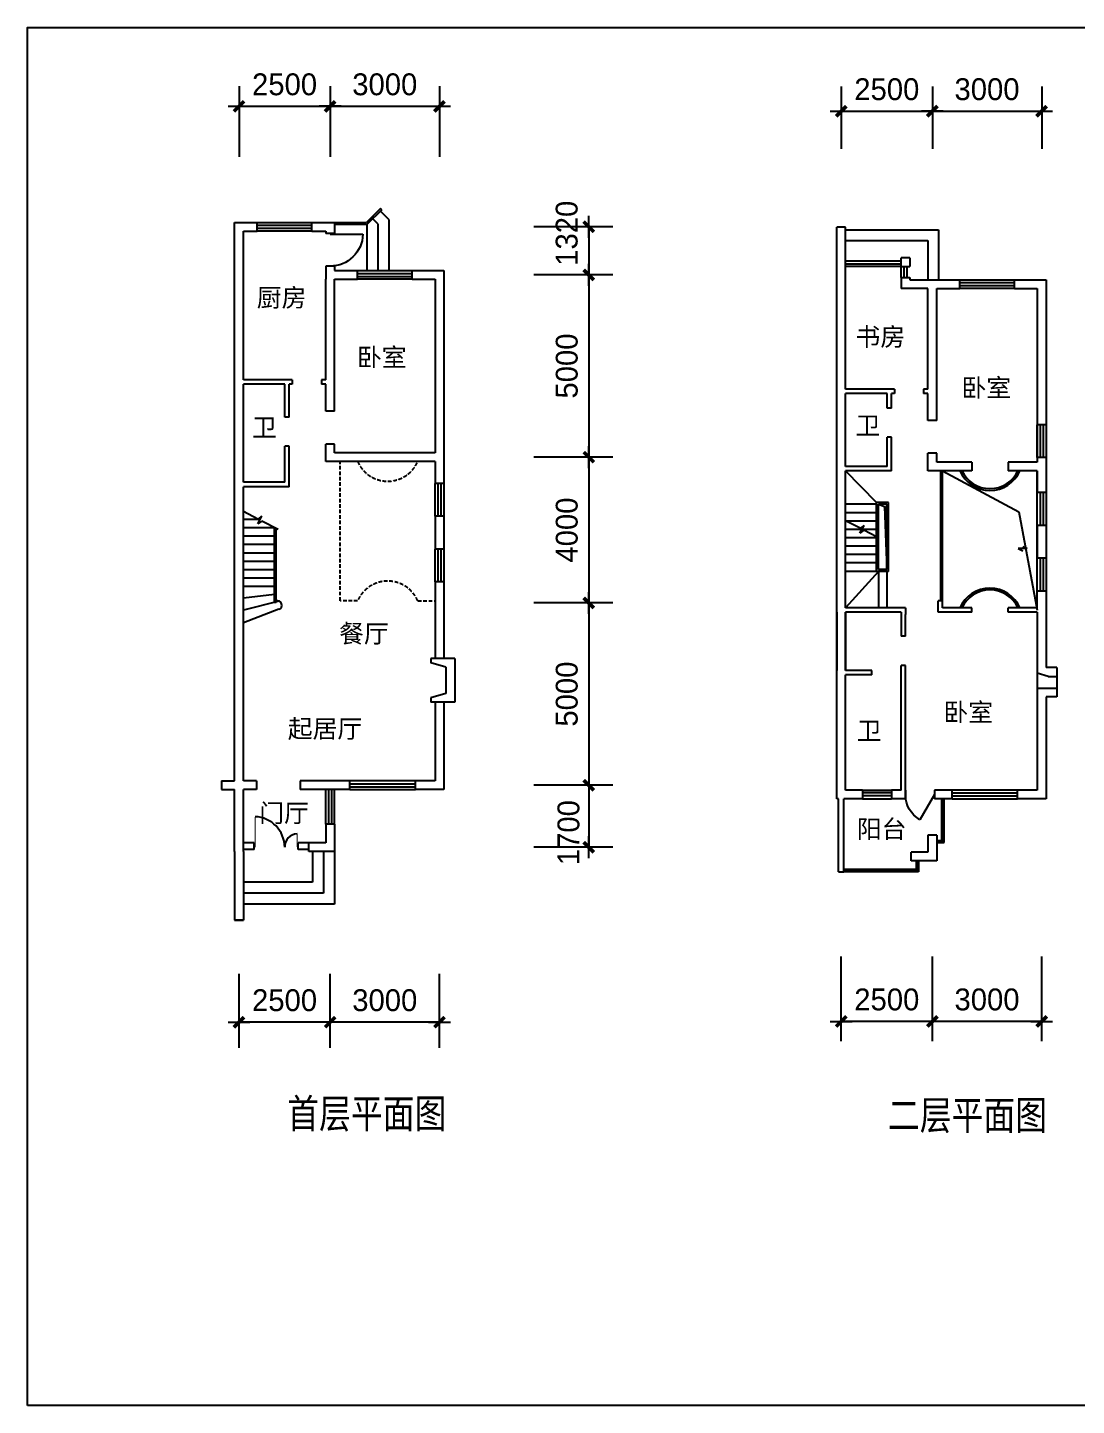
# Model space of a CAD drawing. Extents: x -295429 to -173791, y -143327 to -40994.
# Drawn here: x -227293 to -198509, y -143327 to -105527 of the extents above; entities that cross this region are included whole.
import ezdxf
from ezdxf.enums import TextEntityAlignment as Align

# ---------------------------------------------------------------- set-up
doc = ezdxf.new("R2010")
doc.units = 0
doc.header["$LTSCALE"] = 1000
doc.header["$MEASUREMENT"] = 0
doc.header["$PDMODE"] = 2
doc.linetypes.add('DASHED', pattern=[0.75, 0.5, -0.25])
doc.layers.get('0').update_dxf_attribs({"linetype": 'CONTINUOUS'})
doc.layers.get('DEFPOINTS').update_dxf_attribs({"linetype": 'CONTINUOUS'})
for name, color, linetype in [('AXIS', 3, 'CONTINUOUS'), ('PLN-TEXT', 7, 'CONTINUOUS'), ('PUB_DIM', 3, 'CONTINUOUS'), ('PUB_TITLE', 4, 'CONTINUOUS'), ('STAIR', 4, 'CONTINUOUS'), ('WALL', 255, 'CONTINUOUS'), ('WINDOW', 2, 'CONTINUOUS'), ('WINDOW_TEXT', 7, 'CONTINUOUS')]:
    doc.layers.add(name, color=color, linetype=linetype)
doc.styles.add('-宋体', font='', dxfattribs={"width": 0.8})
doc.styles.add('_HZTXT', font='')
doc.styles.add('DIM_FONT', font='rt.shx', dxfattribs={"width": 0.8, "bigfont": 'jd.shx'})
doc.styles.add('SIMPLEX', font='SIMPLEX.SHX')
doc.styles.get("Standard").update_dxf_attribs({"font": 'rt.shx', "bigfont": 'bigfont.shx'})
doc.styles.get('-宋体').set_extended_font_data('SimSun')
doc.styles.get('_HZTXT').set_extended_font_data('SimSun')
doc.dimstyles.new('AXIS200', dxfattribs={"dimscale": 2, "dimtxt": 300, "dimasz": 1, "dimexe": 250, "dimexo": 300, "dimgap": 150, "dimtad": 1, "dimdec": 0, "dimzin": 0, "dimdsep": 46, "dimtxsty": 'DIM_FONT', "dimblk": '_DIMX', "dimblk1": '_DIMX', "dimblk2": '_DIMX', "dimcen": 0.09, "dimdle": 30, "dimse1": 1, "dimse2": 1, "dimclrd": 256, "dimclre": 256, "dimclrt": 7, "dimadec": 0, "dimazin": 0, "dimtfac": 1, "dimtdec": 0, "dimtix": 1, "dimtmove": 2, "dimatfit": 3, "dimldrblk": '_DIMX', "dimfxl": 1, "dimtolj": 1, "dimtzin": 0, "dimarcsym": 0})

# ---------------------------------------------------------------- blocks, each defined once
blk = doc.blocks.new('_DIMX')
blk.add_line((-150, 0), (150, 0))
at = {"const_width": 50}
blk.add_lwpolyline([(-70, -70), (70, 70)], dxfattribs=at)
blk = doc.blocks.new('*D91')
at = {"layer": 'DEFPOINTS', "color": 0, "transparency": 16777216}
for p in [(-212893, -117312), (-212893, -121312), (-211893, -121312)]:
    blk.add_point(p, dxfattribs=at)
at = {"layer": 'PUB_DIM', "lineweight": -2, "transparency": 16777216}
blk.add_line((-211893, -117314), (-211893, -121310), dxfattribs=at)
at = {"layer": 'PUB_DIM', "lineweight": -2, "transparency": 16777216, "xscale": 2, "yscale": 2, "zscale": 2}
for p, rotation in [((-211893, -117312), 90), ((-211893, -121312), 270)]:
    blk.add_blockref('_DIMX', p, dxfattribs=dict(at, rotation=rotation))
at = {"layer": 'PUB_DIM', "color": 7, "transparency": 16777216, "insert": (-212493, -119312), "char_height": 600, "attachment_point": 5, "rotation": 90}
blk.add_mtext('\\A1;4000', dxfattribs=at)
blk = doc.blocks.new('M_B15SGY')
at = {"linetype": 'Continuous'}
for p, q in [((-0.5, 0.5), (0.5, 0.5)), ((0.5, 0.167), (-0.5, 0.167)), ((0.5, -0.167), (-0.5, -0.167))]:
    blk.add_line(p, q, dxfattribs=at)
blk = doc.blocks.new('*D94')
at = {"layer": 'DEFPOINTS', "color": 0, "transparency": 16777216}
for p in [(-218990, -131814), (-215990, -131814), (-218990, -132814)]:
    blk.add_point(p, dxfattribs=at)
at = {"layer": 'PUB_DIM', "lineweight": -2, "transparency": 16777216}
blk.add_line((-215992, -132814), (-218988, -132814), dxfattribs=at)
at = {"layer": 'PUB_DIM', "lineweight": -2, "transparency": 16777216, "xscale": 2, "yscale": 2, "zscale": 2, "rotation": 180}
blk.add_blockref('_DIMX', (-218990, -132814), dxfattribs=at)
at = {"layer": 'PUB_DIM', "lineweight": -2, "transparency": 16777216, "xscale": 2, "yscale": 2, "zscale": 2}
blk.add_blockref('_DIMX', (-215990, -132814), dxfattribs=at)
at = {"layer": 'PUB_DIM', "color": 7, "transparency": 16777216, "insert": (-217490, -132214), "char_height": 600, "attachment_point": 5}
blk.add_mtext('\\A1;3000', dxfattribs=at)
blk = doc.blocks.new('*D95')
at = {"layer": 'DEFPOINTS', "color": 0, "transparency": 16777216}
for p in [(-221490, -131814), (-218990, -131814), (-221490, -132814)]:
    blk.add_point(p, dxfattribs=at)
at = {"layer": 'PUB_DIM', "lineweight": -2, "transparency": 16777216}
for p, q in [((-221492, -132814), (-221494, -132814)), ((-218990, -132814), (-221490, -132814)), ((-218988, -132814), (-218986, -132814))]:
    blk.add_line(p, q, dxfattribs=at)
at = {"layer": 'PUB_DIM', "lineweight": -2, "transparency": 16777216, "xscale": 2, "yscale": 2, "zscale": 2}
blk.add_blockref('_DIMX', (-221490, -132814), dxfattribs=at)
at = {"layer": 'PUB_DIM', "lineweight": -2, "transparency": 16777216, "xscale": 2, "yscale": 2, "zscale": 2, "rotation": 180}
blk.add_blockref('_DIMX', (-218990, -132814), dxfattribs=at)
at = {"layer": 'PUB_DIM', "color": 7, "transparency": 16777216, "insert": (-220240, -132214), "char_height": 600, "attachment_point": 5}
blk.add_mtext('\\A1;2500', dxfattribs=at)
blk = doc.blocks.new('*D103')
at = {"layer": 'DEFPOINTS', "color": 0, "transparency": 16777216}
for p in [(-202463, -131793), (-199463, -131793), (-202463, -132793)]:
    blk.add_point(p, dxfattribs=at)
at = {"layer": 'PUB_DIM', "lineweight": -2, "transparency": 16777216}
blk.add_line((-199465, -132793), (-202461, -132793), dxfattribs=at)
at = {"layer": 'PUB_DIM', "lineweight": -2, "transparency": 16777216, "xscale": 2, "yscale": 2, "zscale": 2, "rotation": 180}
blk.add_blockref('_DIMX', (-202463, -132793), dxfattribs=at)
at = {"layer": 'PUB_DIM', "lineweight": -2, "transparency": 16777216, "xscale": 2, "yscale": 2, "zscale": 2}
blk.add_blockref('_DIMX', (-199463, -132793), dxfattribs=at)
at = {"layer": 'PUB_DIM', "color": 7, "transparency": 16777216, "insert": (-200963, -132193), "char_height": 600, "attachment_point": 5}
blk.add_mtext('\\A1;3000', dxfattribs=at)
blk = doc.blocks.new('*D104')
at = {"layer": 'DEFPOINTS', "color": 0, "transparency": 16777216}
for p in [(-204963, -131793), (-202463, -131793), (-204963, -132793)]:
    blk.add_point(p, dxfattribs=at)
at = {"layer": 'PUB_DIM', "lineweight": -2, "transparency": 16777216}
for p, q in [((-204965, -132793), (-204967, -132793)), ((-202463, -132793), (-204963, -132793)), ((-202461, -132793), (-202459, -132793))]:
    blk.add_line(p, q, dxfattribs=at)
at = {"layer": 'PUB_DIM', "lineweight": -2, "transparency": 16777216, "xscale": 2, "yscale": 2, "zscale": 2}
blk.add_blockref('_DIMX', (-204963, -132793), dxfattribs=at)
at = {"layer": 'PUB_DIM', "lineweight": -2, "transparency": 16777216, "xscale": 2, "yscale": 2, "zscale": 2, "rotation": 180}
blk.add_blockref('_DIMX', (-202463, -132793), dxfattribs=at)
at = {"layer": 'PUB_DIM', "color": 7, "transparency": 16777216, "insert": (-203713, -132193), "char_height": 600, "attachment_point": 5}
blk.add_mtext('\\A1;2500', dxfattribs=at)
blk = doc.blocks.new('*D92')
at = {"layer": 'DEFPOINTS', "color": 0, "transparency": 16777216}
for p in [(-212893, -121312), (-212893, -126312), (-211893, -126312)]:
    blk.add_point(p, dxfattribs=at)
at = {"layer": 'PUB_DIM', "lineweight": -2, "transparency": 16777216}
blk.add_line((-211893, -121314), (-211893, -126310), dxfattribs=at)
at = {"layer": 'PUB_DIM', "lineweight": -2, "transparency": 16777216, "xscale": 2, "yscale": 2, "zscale": 2}
for p, rotation in [((-211893, -121312), 90), ((-211893, -126312), 270)]:
    blk.add_blockref('_DIMX', p, dxfattribs=dict(at, rotation=rotation))
at = {"layer": 'PUB_DIM', "color": 7, "transparency": 16777216, "insert": (-212493, -123812), "char_height": 600, "attachment_point": 5, "rotation": 90}
blk.add_mtext('\\A1;5000', dxfattribs=at)
blk = doc.blocks.new('*D93')
at = {"layer": 'DEFPOINTS', "color": 0, "transparency": 16777216}
for p in [(-212893, -126312), (-212893, -128012), (-211893, -128012)]:
    blk.add_point(p, dxfattribs=at)
at = {"layer": 'PUB_DIM', "lineweight": -2, "transparency": 16777216}
for p, q in [((-211893, -126310), (-211893, -126308)), ((-211893, -126312), (-211893, -128012)), ((-211893, -128014), (-211893, -128016))]:
    blk.add_line(p, q, dxfattribs=at)
at = {"layer": 'PUB_DIM', "lineweight": -2, "transparency": 16777216, "xscale": 2, "yscale": 2, "zscale": 2}
for p, rotation in [((-211893, -126312), 270), ((-211893, -128012), 90)]:
    blk.add_blockref('_DIMX', p, dxfattribs=dict(at, rotation=rotation))
at = {"layer": 'PUB_DIM', "color": 7, "transparency": 16777216, "insert": (-212446, -127613), "char_height": 600, "attachment_point": 5, "rotation": 90}
blk.add_mtext('\\A1;1700', dxfattribs=at)
blk = doc.blocks.new('M_A17ORW')
at = {"const_width": 0.02}
for points in [[(-0.481, -0.001), (-0.481, -0.308)], [(0.481, 0.001), (0.481, -0.691)]]:
    blk.add_lwpolyline(points, dxfattribs=at)
for centre, radius, start, end in [((-0.501, -0.003), 0.307, 274.2492, 0.2101), ((0.505, 0.002), 0.699, 180.2762, 268.0603)]:
    blk.add_arc(centre, radius, start, end)
blk = doc.blocks.new('_WBLK')
for p, q in [((-0.5, 0.5), (0.5, 0.5)), ((0.5, 0.167), (-0.5, 0.167)), ((0.5, -0.167), (-0.5, -0.167)), ((-0.5, -0.5), (0.5, -0.5))]:
    blk.add_line(p, q)
at = {"layer": 'WINDOW_TEXT', "style": 'SIMPLEX', "flags": 9}
blk.add_attdef('A', text='', height=1, dxfattribs=at).set_placement((0, 1.5), align=Align.MIDDLE)
blk = doc.blocks.new('M_A1SFU')
blk.add_line((-0.5, 0), (0, -0.866))
blk.add_arc((-0.5, 0), 1, 300, 0)
blk = doc.blocks.new('*D88')
at = {"layer": 'DEFPOINTS', "color": 0, "transparency": 16777216}
for p in [(-215990, -107688), (-218990, -108688), (-215990, -108688)]:
    blk.add_point(p, dxfattribs=at)
at = {"layer": 'PUB_DIM', "lineweight": -2, "transparency": 16777216}
blk.add_line((-218988, -107688), (-215992, -107688), dxfattribs=at)
at = {"layer": 'PUB_DIM', "lineweight": -2, "transparency": 16777216, "xscale": 2, "yscale": 2, "zscale": 2, "rotation": 180}
blk.add_blockref('_DIMX', (-218990, -107688), dxfattribs=at)
at = {"layer": 'PUB_DIM', "lineweight": -2, "transparency": 16777216, "xscale": 2, "yscale": 2, "zscale": 2}
blk.add_blockref('_DIMX', (-215990, -107688), dxfattribs=at)
at = {"layer": 'PUB_DIM', "color": 7, "transparency": 16777216, "insert": (-217490, -107088), "char_height": 600, "attachment_point": 5}
blk.add_mtext('\\A1;3000', dxfattribs=at)
blk = doc.blocks.new('M_A2ZXL')
blk.add_line((-0.472, 0), (-0.472, -1))
blk.add_arc((-0.5, 0), 1, 271.6231, 0)
blk = doc.blocks.new('*D89')
at = {"layer": 'DEFPOINTS', "color": 0, "transparency": 16777216}
for p in [(-212893, -110992), (-212893, -112312), (-211893, -112312)]:
    blk.add_point(p, dxfattribs=at)
at = {"layer": 'PUB_DIM', "lineweight": -2, "transparency": 16777216}
blk.add_line((-211893, -110994), (-211893, -112310), dxfattribs=at)
at = {"layer": 'PUB_DIM', "lineweight": -2, "transparency": 16777216, "xscale": 2, "yscale": 2, "zscale": 2}
for p, rotation in [((-211893, -110992), 90), ((-211893, -112312), 270)]:
    blk.add_blockref('_DIMX', p, dxfattribs=dict(at, rotation=rotation))
at = {"layer": 'PUB_DIM', "color": 7, "transparency": 16777216, "insert": (-212495, -111170), "char_height": 600, "attachment_point": 5, "rotation": 90}
blk.add_mtext('\\A1;1320', dxfattribs=at)
blk = doc.blocks.new('*D90')
at = {"layer": 'DEFPOINTS', "color": 0, "transparency": 16777216}
for p in [(-212893, -112312), (-212893, -117312), (-211893, -117312)]:
    blk.add_point(p, dxfattribs=at)
at = {"layer": 'PUB_DIM', "lineweight": -2, "transparency": 16777216}
blk.add_line((-211893, -112314), (-211893, -117310), dxfattribs=at)
at = {"layer": 'PUB_DIM', "lineweight": -2, "transparency": 16777216, "xscale": 2, "yscale": 2, "zscale": 2}
for p, rotation in [((-211893, -112312), 90), ((-211893, -117312), 270)]:
    blk.add_blockref('_DIMX', p, dxfattribs=dict(at, rotation=rotation))
at = {"layer": 'PUB_DIM', "color": 7, "transparency": 16777216, "insert": (-212493, -114812), "char_height": 600, "attachment_point": 5, "rotation": 90}
blk.add_mtext('\\A1;5000', dxfattribs=at)
blk = doc.blocks.new('*D87')
at = {"layer": 'DEFPOINTS', "color": 0, "transparency": 16777216}
for p in [(-218990, -107688), (-221490, -108688), (-218990, -108688)]:
    blk.add_point(p, dxfattribs=at)
at = {"layer": 'PUB_DIM', "lineweight": -2, "transparency": 16777216}
for p, q in [((-221492, -107688), (-221494, -107688)), ((-221490, -107688), (-218990, -107688)), ((-218988, -107688), (-218986, -107688))]:
    blk.add_line(p, q, dxfattribs=at)
at = {"layer": 'PUB_DIM', "lineweight": -2, "transparency": 16777216, "xscale": 2, "yscale": 2, "zscale": 2}
blk.add_blockref('_DIMX', (-221490, -107688), dxfattribs=at)
at = {"layer": 'PUB_DIM', "lineweight": -2, "transparency": 16777216, "xscale": 2, "yscale": 2, "zscale": 2, "rotation": 180}
blk.add_blockref('_DIMX', (-218990, -107688), dxfattribs=at)
at = {"layer": 'PUB_DIM', "color": 7, "transparency": 16777216, "insert": (-220240, -107088), "char_height": 600, "attachment_point": 5}
blk.add_mtext('\\A1;2500', dxfattribs=at)
blk = doc.blocks.new('*D97')
at = {"layer": 'DEFPOINTS', "color": 0, "transparency": 16777216}
for p in [(-199463, -107822), (-202463, -108822), (-199463, -108822)]:
    blk.add_point(p, dxfattribs=at)
at = {"layer": 'PUB_DIM', "lineweight": -2, "transparency": 16777216}
blk.add_line((-202461, -107822), (-199465, -107822), dxfattribs=at)
at = {"layer": 'PUB_DIM', "lineweight": -2, "transparency": 16777216, "xscale": 2, "yscale": 2, "zscale": 2, "rotation": 180}
blk.add_blockref('_DIMX', (-202463, -107822), dxfattribs=at)
at = {"layer": 'PUB_DIM', "lineweight": -2, "transparency": 16777216, "xscale": 2, "yscale": 2, "zscale": 2}
blk.add_blockref('_DIMX', (-199463, -107822), dxfattribs=at)
at = {"layer": 'PUB_DIM', "color": 7, "transparency": 16777216, "insert": (-200963, -107222), "char_height": 600, "attachment_point": 5}
blk.add_mtext('\\A1;3000', dxfattribs=at)
blk = doc.blocks.new('*D96')
at = {"layer": 'DEFPOINTS', "color": 0, "transparency": 16777216}
for p in [(-202463, -107822), (-204963, -108822), (-202463, -108822)]:
    blk.add_point(p, dxfattribs=at)
at = {"layer": 'PUB_DIM', "lineweight": -2, "transparency": 16777216}
for p, q in [((-204965, -107822), (-204967, -107822)), ((-204963, -107822), (-202463, -107822)), ((-202461, -107822), (-202459, -107822))]:
    blk.add_line(p, q, dxfattribs=at)
at = {"layer": 'PUB_DIM', "lineweight": -2, "transparency": 16777216, "xscale": 2, "yscale": 2, "zscale": 2}
blk.add_blockref('_DIMX', (-204963, -107822), dxfattribs=at)
at = {"layer": 'PUB_DIM', "lineweight": -2, "transparency": 16777216, "xscale": 2, "yscale": 2, "zscale": 2, "rotation": 180}
blk.add_blockref('_DIMX', (-202463, -107822), dxfattribs=at)
at = {"layer": 'PUB_DIM', "color": 7, "transparency": 16777216, "insert": (-203713, -107222), "char_height": 600, "attachment_point": 5}
blk.add_mtext('\\A1;2500', dxfattribs=at)

msp = doc.modelspace()

# ---------------------------------------------------------------- linework, layer by layer
at = {"linetype": 'DASHED', "ltscale": 0.2}
msp.add_line((-216585, -121252.4), (-216109.9, -121252.4), dxfattribs=at)
for p, q in [((-202583.3, -128145.5), (-203043.3, -128145.5)), ((-219469.9, -128971.9), (-219470.4, -128972.4)), ((-219169.9, -129271.9), (-219170.4, -129272.4))]:
    msp.add_line(p, q)
at = {"layer": 'AXIS'}
for p, q in [((-221489.9, -107136.9), (-221489.9, -109074.4)), ((-218989.9, -107136.9), (-218989.9, -109074.4)), ((-215989.9, -107136.9), (-215989.9, -109074.4)), ((-204963.3, -107146.4), (-204963.3, -108855.7)), ((-202463.3, -107146.4), (-202463.3, -108855.7)), ((-199463.3, -107146.4), (-199463.3, -108855.7)), ((-211234.8, -110992.4), (-213401.5, -110992.4)), ((-211234.8, -112312.4), (-213401.5, -112312.4)), ((-211234.8, -117312.4), (-213401.5, -117312.4)), ((-211234.8, -121312.4), (-213401.5, -121312.4)), ((-211234.8, -126312.4), (-213401.5, -126312.4)), ((-211234.8, -128012.4), (-213401.5, -128012.4)), ((-204963.3, -133332.8), (-204963.3, -131013.3)), ((-202463.3, -133332.8), (-202463.3, -131013.3)), ((-199463.3, -133332.8), (-199463.3, -131013.3)), ((-221489.9, -133512.1), (-221489.9, -131482.3)), ((-218989.9, -133512.1), (-218989.9, -131482.3)), ((-215989.9, -133512.1), (-215989.9, -131482.3))]:
    msp.add_line(p, q, dxfattribs=at)
at = {"layer": 'PUB_TITLE'}
msp.add_lwpolyline([(-227293.1, -143326.9), (-227293.1, -105526.9), (-173833.1, -105526.9), (-173833.1, -143326.9)], close=True, dxfattribs=at)
at = {"layer": 'STAIR'}
for p, q in [((-217607.8, -110489.5), (-217990.6, -110872.4)), ((-217572.4, -110524.9), (-217969.9, -110922.4)), ((-217572.4, -110524.9), (-217607.8, -110489.5)), ((-217369.9, -110798.1), (-217607.8, -110560.2)), ((-218869.9, -110872.4), (-217990.6, -110872.4)), ((-218869.9, -110922.4), (-217969.9, -110922.4)), ((-217969.9, -112192.4), (-217969.9, -110922.4)), ((-217669.9, -110922.4), (-217819.9, -110772.4)), ((-217669.9, -112192.4), (-217669.9, -110922.4)), ((-217369.9, -112192.4), (-217369.9, -110798.1)), ((-203993.3, -118555.5), (-204843.3, -117685.5)), ((-202233.3, -121255.5), (-202233.3, -117685.5)), ((-202183.3, -121255.5), (-202183.3, -117685.5)), ((-205083.3, -120445.5), (-205083.3, -118585.5)), ((-204843.3, -120445.5), (-204843.3, -118585.5)), ((-203993.3, -118605.5), (-204843.3, -118605.5)), ((-203993.3, -120445.5), (-203993.3, -118555.5)), ((-203663.3, -118555.5), (-203993.3, -118555.5)), ((-203943.3, -120395.5), (-203943.3, -118605.5)), ((-203713.3, -118605.5), (-203943.3, -118605.5)), ((-203713.3, -120395.5), (-203713.3, -118605.5)), ((-203663.3, -120445.5), (-203663.3, -118555.5)), ((-220973.1, -119009.4), (-221369.9, -118802.2)), ((-220912.1, -119022.4), (-221369.9, -119022.4)), ((-220975.5, -119143.6), (-220864.3, -118930.9)), ((-220866.7, -119065), (-220975.5, -119143.6)), ((-220864.3, -118930.9), (-220973.1, -119009.4)), ((-220419.9, -119298.4), (-220866.7, -119065)), ((-203993.3, -118835.5), (-204843.3, -118835.5)), ((-204446.5, -119262.6), (-204843.3, -119055.3)), ((-203993.3, -119065.5), (-204843.3, -119065.5)), ((-220508, -119252.4), (-221369.9, -119252.4)), ((-220519.9, -121286.2), (-220519.9, -119246.2)), ((-220469.9, -121286.2), (-220469.9, -119272.3)), ((-204396, -119295.5), (-204843.3, -119295.5)), ((-204448.9, -119396.7), (-204337.8, -119184)), ((-204340.2, -119318.1), (-204448.9, -119396.7)), ((-204337.8, -119184), (-204446.5, -119262.6)), ((-203993.3, -119295.5), (-204396, -119295.5)), ((-203993.3, -119499.3), (-204340.2, -119318.1)), ((-220519.9, -119482.4), (-221369.9, -119482.4)), ((-220519.9, -119712.4), (-221369.9, -119712.4)), ((-203993.3, -119525.5), (-204843.3, -119525.5)), ((-203993.3, -119755.5), (-204843.3, -119755.5)), ((-199864.5, -119822.2), (-200104.5, -119822.2)), ((-200104.5, -119822.2), (-199984.5, -119882.2)), ((-199984.5, -119762.2), (-199864.5, -119822.2)), ((-220519.9, -119942.4), (-221369.9, -119942.4)), ((-220519.9, -120172.4), (-221369.9, -120172.4)), ((-203993.3, -119985.5), (-204843.3, -119985.5)), ((-220519.9, -120402.4), (-221369.9, -120402.4)), ((-203993.3, -120215.5), (-204843.3, -120215.5)), ((-203943.3, -120445.5), (-204843.3, -121445.5)), ((-203663.3, -120445.5), (-204843.3, -120445.5)), ((-203713.3, -120395.5), (-203943.3, -120395.5)), ((-203943.3, -120445.5), (-203943.3, -121445.5)), ((-203713.3, -120445.5), (-203713.3, -121445.5)), ((-220519.9, -120632.4), (-221369.9, -120632.4)), ((-220519.9, -120862.4), (-221369.9, -120862.4)), ((-220519.9, -121077.2), (-221369.9, -121181.6)), ((-220385, -121265.1), (-221369.9, -121510.6)), ((-220519.9, -121286.2), (-220469.9, -121286.2)), ((-220393.4, -121485.6), (-221369.9, -121860.4)), ((-219469.9, -128132.4), (-219469.9, -128971.9)), ((-219169.9, -128132.4), (-219169.9, -129271.9)), ((-218869.9, -128132.4), (-218869.9, -129571.9)), ((-219470.4, -128972.4), (-221369.9, -128972.4)), ((-219170.4, -129272.4), (-221369.9, -129272.4)), ((-218870.4, -129572.4), (-221369.9, -129572.4))]:
    msp.add_line(p, q, dxfattribs=at)
for points in [[(-202183.3, -117685.5), (-200089.9, -118815.8), (-199583.3, -121505.5)], [(-203943.3, -118605.5), (-203776.7, -118670.1), (-203713.3, -120395.5)]]:
    msp.add_lwpolyline(points, dxfattribs=at)
msp.add_arc((-220436.4, -121373.5), 120, 291, 106.21778, dxfattribs=at)
at = {"layer": 'WALL'}
for p, q in [((-221609.9, -115312.4), (-221609.9, -110872.4)), ((-221609.9, -110872.4), (-220989.9, -110872.4)), ((-221369.9, -115192.4), (-221369.9, -111112.4)), ((-221369.9, -111112.4), (-220989.9, -111112.4)), ((-220989.9, -111112.4), (-220989.9, -110872.4)), ((-219489.9, -110872.4), (-218869.9, -110872.4)), ((-219489.9, -111112.4), (-219489.9, -110872.4)), ((-219489.9, -111112.4), (-219109.9, -111112.4)), ((-219109.9, -111112.4), (-219109.9, -111172.4)), ((-218869.9, -110872.4), (-218869.9, -111172.4)), ((-205083.3, -126685.5), (-205083.3, -111005.5)), ((-204843.3, -111005.5), (-205083.3, -111005.5)), ((-204843.3, -115445.5), (-204843.3, -111005.5)), ((-218869.9, -111172.4), (-219109.9, -111172.4)), ((-203083.3, -111845.5), (-203323.3, -111845.5)), ((-203323.3, -112085.5), (-203323.3, -111845.5)), ((-203083.3, -111845.5), (-203083.3, -112085.5)), ((-203083.3, -111845.5), (-203083.3, -112085.5)), ((-219109.9, -112072.4), (-219109.9, -112432.4)), ((-218869.9, -112072.4), (-219109.9, -112072.4)), ((-218869.9, -112072.4), (-218869.9, -112192.4)), ((-218869.9, -112192.4), (-218239.9, -112192.4)), ((-218239.9, -112432.4), (-218239.9, -112192.4)), ((-216739.9, -112192.4), (-215869.9, -112192.4)), ((-216739.9, -112432.4), (-216739.9, -112192.4)), ((-215869.9, -112192.4), (-215869.9, -118032.4)), ((-205083.3, -115445.5), (-205083.3, -112085.5)), ((-204843.3, -115445.5), (-204843.3, -112085.5)), ((-203323.3, -112085.5), (-203323.3, -112085.5)), ((-203323.3, -112085.5), (-203083.3, -112085.5)), ((-219109.9, -115192.4), (-219109.9, -112432.4)), ((-218869.9, -116052.4), (-218869.9, -112432.4)), ((-218869.9, -112432.4), (-218239.9, -112432.4)), ((-216739.9, -112432.4), (-216109.9, -112432.4)), ((-216109.9, -112432.4), (-216109.9, -117192.4)), ((-203323.3, -112385.5), (-203083.3, -112385.5)), ((-203323.3, -112385.5), (-203323.3, -112685.5)), ((-203083.3, -112385.5), (-203083.3, -112445.5)), ((-203083.3, -112445.5), (-201713.3, -112445.5)), ((-201713.3, -112685.5), (-201713.3, -112445.5)), ((-200213.3, -112445.5), (-199343.3, -112445.5)), ((-200213.3, -112685.5), (-200213.3, -112445.5)), ((-199984.5, -112445.5), (-199343.3, -112445.5)), ((-199343.3, -112445.5), (-199343.3, -116425.5)), ((-202583.3, -112685.5), (-203323.3, -112685.5)), ((-202583.3, -115445.5), (-202583.3, -112685.5)), ((-202343.3, -116305.5), (-202343.3, -112685.5)), ((-202343.3, -112685.5), (-201713.3, -112685.5)), ((-200213.3, -112685.5), (-199583.3, -112685.5)), ((-199583.3, -112685.5), (-199583.3, -117445.5)), ((-220029.9, -115192.4), (-221369.9, -115192.4)), ((-220229.9, -115192.9), (-220230.4, -115192.4)), ((-220029.9, -115192.4), (-220029.9, -115312.4)), ((-219229.9, -115192.4), (-219229.9, -115312.4)), ((-219109.9, -115192.4), (-219229.9, -115192.4)), ((-221609.9, -118122.4), (-221609.9, -115312.4)), ((-220229.9, -115311.9), (-221369.9, -115312.4)), ((-221369.9, -118002.4), (-221369.9, -115312.4)), ((-220229.9, -115312.4), (-220230.4, -115311.9)), ((-220229.9, -116211.9), (-220229.9, -115311.9)), ((-220029.9, -115312.4), (-220109.9, -115311.9)), ((-220109.9, -116211.9), (-220109.9, -115311.9)), ((-219109.9, -115312.4), (-219229.9, -115312.4)), ((-219109.9, -116052.4), (-219109.9, -115312.4)), ((-205083.3, -117565.5), (-205083.3, -115565.5)), ((-203503.3, -115445.5), (-204843.3, -115445.5)), ((-204843.3, -117565.5), (-204843.3, -115565.5)), ((-203703.3, -115565.5), (-204843.3, -115565.5)), ((-204843.3, -117565.5), (-204843.3, -115565.5)), ((-203703.3, -115446), (-203703.8, -115445.5)), ((-203703.3, -115566), (-203703.8, -115565.5)), ((-203703.3, -115965.5), (-203703.3, -115565.5)), ((-203583.3, -115965.5), (-203583.3, -115565.5)), ((-203503.3, -115565.5), (-203583.3, -115565.5)), ((-203503.3, -115445.5), (-203503.3, -115565.5)), ((-202583.3, -115445.5), (-202703.3, -115445.5)), ((-202703.3, -115445.5), (-202703.3, -115565.5)), ((-202583.3, -115565.5), (-202703.3, -115565.5)), ((-202583.3, -116305.5), (-202583.3, -115565.5)), ((-203583.3, -115965.5), (-203703.3, -115965.5)), ((-220109.9, -116211.9), (-220229.9, -116211.9)), ((-218869.9, -116052.4), (-219109.9, -116052.4)), ((-202343.3, -116305.5), (-202583.3, -116305.5)), ((-203583.3, -116765.5), (-203703.3, -116765.5)), ((-203703.3, -117565), (-203703.3, -116765.5)), ((-203583.3, -117685), (-203583.3, -116765.5)), ((-199343.3, -116425.5), (-199583.3, -116425.5)), ((-220109.9, -117011.9), (-220229.9, -117011.9)), ((-220229.9, -118001.9), (-220229.9, -117011.9)), ((-220109.9, -118121.9), (-220109.9, -117011.9)), ((-219109.9, -117432.4), (-219109.9, -116952.4)), ((-218869.9, -116952.4), (-219109.9, -116952.4)), ((-218869.9, -117192.4), (-218869.9, -116952.4)), ((-216109.9, -117432.4), (-219109.9, -117432.4)), ((-216109.9, -117192.4), (-218869.9, -117192.4)), ((-216109.9, -117192.4), (-216511.1, -117192.4)), ((-216109.9, -117432.4), (-216511.1, -117432.4)), ((-216109.9, -117432.4), (-216109.9, -118032.4)), ((-202583.3, -117685.5), (-202583.3, -117205.5)), ((-202343.3, -117205.5), (-202583.3, -117205.5)), ((-202343.3, -117445.5), (-202343.3, -117205.5)), ((-201383.3, -117445.5), (-202343.3, -117445.5)), ((-201383.3, -117445.5), (-201383.3, -117685.5)), ((-199583.3, -117445.5), (-200383.3, -117445.5)), ((-200383.3, -117445.5), (-200383.3, -117685.5)), ((-199583.3, -117445.5), (-199984.5, -117445.5)), ((-199583.3, -117325.5), (-199583.3, -117445.5)), ((-199343.3, -117325.5), (-199583.3, -117325.5)), ((-199343.3, -117325.5), (-199343.3, -118285.5)), ((-205083.3, -121445.5), (-205083.3, -117685.5)), ((-203703.8, -117565.5), (-204843.3, -117565.5)), ((-204843.3, -121445.5), (-204843.3, -117685.5)), ((-203583.8, -117685.5), (-204843.3, -117685.5)), ((-204843.3, -121445.5), (-204843.3, -117685.5)), ((-203703.3, -117565), (-203703.8, -117565.5)), ((-203583.3, -117685), (-203583.8, -117685.5)), ((-201383.3, -117685.5), (-202583.3, -117685.5)), ((-199583.3, -117685.5), (-200383.3, -117685.5)), ((-199583.3, -117685.5), (-199984.5, -117685.5)), ((-199583.3, -121445.5), (-199583.3, -117685.5)), ((-199583.3, -117685.5), (-199583.3, -118285.5)), ((-221609.9, -126192.4), (-221609.9, -118122.4)), ((-220229.9, -118001.9), (-221369.9, -118002.4)), ((-220109.9, -118121.9), (-221369.9, -118122.4)), ((-221369.9, -126192.4), (-221369.9, -118122.4)), ((-215869.9, -118032.4), (-216109.9, -118032.4)), ((-199343.3, -118285.5), (-199583.3, -118285.5)), ((-215869.9, -118932.4), (-216109.9, -118932.4)), ((-216109.9, -118932.4), (-216109.9, -119832.4)), ((-215869.9, -118932.4), (-215869.9, -119832.4)), ((-199583.3, -119185.5), (-199583.3, -120085.5)), ((-199343.3, -119185.5), (-199583.3, -119185.5)), ((-199343.3, -119185.5), (-199343.3, -120085.5)), ((-215869.9, -119832.4), (-216109.9, -119832.4)), ((-199343.3, -120085.5), (-199583.3, -120085.5)), ((-216109.9, -120732.4), (-216109.9, -122832.4)), ((-215869.9, -120732.4), (-216109.9, -120732.4)), ((-215869.9, -120732.4), (-215869.9, -122832.4)), ((-202303.3, -121565.5), (-202303.3, -121255.5)), ((-202183.3, -121255.5), (-202303.3, -121255.5)), ((-202183.3, -121445.5), (-202183.3, -121255.5)), ((-199583.3, -121445.5), (-199583.3, -120985.5)), ((-199343.3, -120985.5), (-199583.3, -120985.5)), ((-199343.3, -120985.5), (-199343.3, -123085.5)), ((-205083.3, -121565.5), (-205083.3, -123165.5)), ((-203203.3, -121445.5), (-204843.3, -121445.5)), ((-204843.3, -121565.5), (-204843.3, -123165.5)), ((-203323.3, -121565.5), (-204843.3, -121565.5)), ((-204843.3, -123165.5), (-204843.3, -121565.5)), ((-203323.3, -121565.5), (-203323.3, -122225.5)), ((-203203.3, -121445.5), (-203203.3, -121625.5)), ((-203203.3, -122225.5), (-203203.3, -121625.5)), ((-201383.3, -121565.5), (-202303.3, -121565.5)), ((-201383.3, -121445.5), (-202183.3, -121445.5)), ((-201383.3, -121565.5), (-201383.3, -121445.5)), ((-200383.3, -121565.5), (-200383.3, -121445.5)), ((-199583.3, -121445.5), (-200383.3, -121445.5)), ((-199583.3, -121565.5), (-200383.3, -121565.5)), ((-199583.3, -121445.5), (-199984.5, -121445.5)), ((-199583.3, -121565.5), (-199984.5, -121565.5)), ((-199583.3, -121565.5), (-199583.3, -126445.5)), ((-199583.3, -121565.5), (-199583.3, -126445.5)), ((-203203.3, -122225.5), (-203323.3, -122225.5)), ((-215569.9, -122832.4), (-216229.9, -122832.4)), ((-216229.9, -122832.4), (-216229.9, -122952.4)), ((-215569.9, -122832.4), (-215569.9, -124032.4)), ((-215809.9, -123072.4), (-216229.9, -122952.4)), ((-215809.9, -123072.4), (-215809.9, -123792.4)), ((-204123.3, -123165.5), (-204843.3, -123165.5)), ((-204123.3, -123285.5), (-204123.3, -123165.5)), ((-203203.3, -123025.5), (-203323.3, -123025.5)), ((-203323.3, -123165.5), (-203323.3, -123025.5)), ((-203323.3, -123285.5), (-203323.3, -123165.5)), ((-203203.3, -126685.5), (-203203.3, -123025.5)), ((-199043.3, -123085.5), (-199343.3, -123085.5)), ((-199043.3, -123085.5), (-199043.3, -123885.5)), ((-205083.3, -126445.5), (-205083.3, -123285.5)), ((-204843.3, -126445.5), (-204843.3, -123285.5)), ((-204843.3, -126445.5), (-204843.3, -123285.5)), ((-204123.3, -123285.5), (-204843.3, -123285.5)), ((-203323.3, -126445.5), (-203323.3, -123285.5)), ((-199283.3, -123325.5), (-199583.3, -123239.8)), ((-199283.3, -123325.5), (-199043.3, -123325.5)), ((-215809.9, -123792.4), (-216229.9, -123912.4)), ((-216229.9, -123912.4), (-216229.9, -124032.4)), ((-199583.3, -123645.5), (-199043.3, -123645.5)), ((-199343.3, -123885.5), (-199343.3, -126685.5)), ((-199043.3, -123885.5), (-199343.3, -123885.5)), ((-215569.9, -124032.4), (-216229.9, -124032.4)), ((-216109.9, -124032.4), (-216109.9, -126192.4)), ((-215869.9, -124032.4), (-215869.9, -126432.4)), ((-221969.9, -126192.4), (-221609.9, -126192.4)), ((-221969.9, -126192.4), (-221969.9, -126432.4)), ((-221009.9, -126192.4), (-221369.9, -126192.4)), ((-221009.9, -126192.4), (-221009.9, -126432.4)), ((-219809.9, -126192.4), (-219809.9, -126432.4)), ((-218449.9, -126192.4), (-219809.9, -126192.4)), ((-218449.9, -126432.4), (-218449.9, -126192.4)), ((-216109.9, -126192.4), (-216649.9, -126192.4)), ((-216649.9, -126432.4), (-216649.9, -126192.4)), ((-216109.9, -126192.4), (-216511.1, -126192.4)), ((-221969.9, -126432.4), (-221609.9, -126432.4)), ((-221609.9, -128132.4), (-221609.9, -126432.4)), ((-221609.9, -127892.4), (-221609.9, -126432.4)), ((-221369.9, -128132.4), (-221369.9, -126432.4)), ((-221369.9, -127892.4), (-221369.9, -126432.4)), ((-221009.9, -126432.4), (-221369.9, -126432.4)), ((-219109.9, -126432.4), (-219809.9, -126432.4)), ((-218449.9, -126432.4), (-219109.9, -126432.4)), ((-215869.9, -126432.4), (-216649.9, -126432.4)), ((-215869.9, -126432.4), (-216511.1, -126432.4)), ((-204383.3, -126445.5), (-204843.3, -126445.5)), ((-204383.3, -126445.5), (-204383.3, -126685.5)), ((-203323.3, -126445.5), (-203583.3, -126445.5)), ((-203583.3, -126445.5), (-203583.3, -126685.5)), ((-203203.3, -126445.5), (-203203.3, -126685.5)), ((-201923.3, -126445.5), (-202403.3, -126445.5)), ((-202403.3, -126445.5), (-202403.3, -126685.5)), ((-201923.3, -126685.5), (-201923.3, -126445.5)), ((-199583.3, -126445.5), (-200123.3, -126445.5)), ((-200123.3, -126685.5), (-200123.3, -126445.5)), ((-199583.3, -126445.5), (-199984.5, -126445.5)), ((-205038.3, -126685.5), (-205083.3, -126685.5)), ((-205038.3, -128685.5), (-205038.3, -126685.5)), ((-205038.3, -128685.5), (-205038.3, -126685.5)), ((-204888.3, -128685.5), (-204888.3, -126685.5)), ((-204888.3, -128685.5), (-204888.3, -126685.5)), ((-204383.3, -126685.5), (-204888.3, -126685.5)), ((-203203.3, -126685.5), (-203583.3, -126685.5)), ((-201923.3, -126685.5), (-202403.3, -126685.5)), ((-199343.3, -126685.5), (-200123.3, -126685.5)), ((-199343.3, -126685.5), (-199984.5, -126685.5)), ((-219109.9, -127382.4), (-219109.9, -127892.4)), ((-218869.9, -127382.4), (-219109.9, -127382.4)), ((-218869.9, -127382.4), (-218869.9, -128132.4)), ((-202583.3, -127685.5), (-202583.3, -128145.5)), ((-202343.3, -127685.5), (-202583.3, -127685.5)), ((-202343.3, -127685.5), (-202343.3, -128385.5)), ((-221609.9, -128132.4), (-221609.9, -130012.4)), ((-221609.9, -128132.4), (-221609.9, -130012.4)), ((-221069.9, -127892.4), (-221369.9, -127892.4)), ((-221070.4, -128072.4), (-221369.9, -128072.4)), ((-221369.9, -128132.4), (-221369.9, -130012.4)), ((-221369.9, -128132.4), (-221369.9, -130012.4)), ((-221069.9, -128071.9), (-221070.4, -128072.4)), ((-221069.9, -128071.9), (-221069.9, -127892.4)), ((-219869.9, -128071.9), (-219869.9, -127892.4)), ((-219109.9, -127892.4), (-219869.9, -127892.4)), ((-219869.4, -128072.4), (-219869.9, -128071.9)), ((-219570.4, -128072.4), (-219869.4, -128072.4)), ((-219570.4, -128072.4), (-219569.9, -128072.9)), ((-219569.9, -128131.9), (-219569.9, -127892.4)), ((-219569.4, -128132.4), (-219569.9, -128131.9)), ((-218869.9, -128132.4), (-219569.4, -128132.4)), ((-203043.8, -128325.5), (-203043.3, -128326)), ((-203043.3, -128385), (-203043.3, -128145.5)), ((-203042.8, -128385.5), (-203043.3, -128385)), ((-202343.3, -128385.5), (-203042.8, -128385.5)), ((-205038.3, -128685.5), (-204888.3, -128685.5)), ((-221369.9, -130012.4), (-221609.9, -130012.4)), ((-221609.9, -130012.4), (-221369.9, -130012.4))]:
    msp.add_line(p, q, dxfattribs=at)
at = {"layer": 'WINDOW'}
for p, q in [((-220989.9, -110872.4), (-219489.9, -110872.4)), ((-204843.3, -111075.5), (-202293.3, -111075.5)), ((-202293.3, -111075.5), (-202293.3, -112445.5)), ((-204843.3, -111365.5), (-202583.3, -111365.5)), ((-202583.3, -111365.5), (-202583.3, -112445.5)), ((-218239.9, -112192.4), (-216739.9, -112192.4)), ((-201713.3, -112445.5), (-200213.3, -112445.5)), ((-199343.3, -116425.5), (-199343.3, -117325.5)), ((-215869.9, -118032.4), (-215869.9, -118932.4)), ((-199343.3, -118285.5), (-199343.3, -119185.5)), ((-215869.9, -119832.4), (-215869.9, -120732.4)), ((-199343.3, -120085.5), (-199343.3, -120985.5)), ((-218449.9, -126432.4), (-216649.9, -126432.4)), ((-204383.3, -126685.5), (-203583.3, -126685.5)), ((-202203.3, -127825.5), (-202203.3, -126685.5)), ((-202173.3, -127855.5), (-202173.3, -126685.5)), ((-202143.3, -127885.5), (-202143.3, -126685.5)), ((-201923.3, -126685.5), (-200123.3, -126685.5)), ((-202343.3, -127825.5), (-202203.3, -127825.5)), ((-202343.3, -127855.5), (-202173.3, -127855.5)), ((-202343.3, -127885.5), (-202143.3, -127885.5)), ((-202903.3, -128385), (-202903.3, -128625.5)), ((-202873.3, -128385), (-202873.3, -128655.5)), ((-202843.3, -128385), (-202843.3, -128685.5)), ((-202903.3, -128625.5), (-204888.3, -128625.5)), ((-202873.3, -128655.5), (-204888.3, -128655.5)), ((-202843.3, -128685.5), (-204888.3, -128685.5))]:
    msp.add_line(p, q, dxfattribs=at)
at = {"layer": 'WINDOW', "linetype": 'DASHED', "ltscale": 0.2}
for p, q in [((-218709.9, -121252.4), (-218709.9, -117432.4)), ((-218234.8, -121252.4), (-218709.9, -121252.4)), ((-216585, -121252.4), (-216109.9, -121252.4))]:
    msp.add_line(p, q, dxfattribs=at)
for centre, start, end in [((-217409.9, -117072.4), 203.57818, 336.42182), ((-217409.9, -121612.4), 23.57818, 156.42182)]:
    msp.add_arc(centre, 900, start, end, dxfattribs=at)
at = {"layer": 'WINDOW'}
for centre, radius, start, end in [((-200883.3, -117325.5), 900, 203.57818, 336.42182), ((-200883.3, -117325.5), 850, 205.05762, 334.94238), ((-200883.3, -121805.5), 900, 23.57818, 156.42182), ((-200883.3, -121805.5), 850, 25.05762, 154.94238)]:
    msp.add_arc(centre, radius, start, end, dxfattribs=at)

# ---------------------------------------------------------------- block references
for p, xscale, yscale, zscale in [((-220239.9, -110992.4), -1500, -239.9999999999982, 1500), ((-204083.3, -111965.5), -1520, -239.9999999999982, 1520), ((-217489.9, -112312.4), -1500, -240, 1500), ((-200963.3, -112565.5), -1500, -240, 1500), ((-217549.9, -126312.4), -1800, 240, 1800), ((-201023.3, -126565.5), -1800, 240, 1800)]:
    msp.add_blockref('M_B15SGY', p, dxfattribs=dict(at, xscale=xscale, yscale=yscale, zscale=zscale))
for name, p, xscale, yscale, zscale, rotation in [('M_A2ZXL', (-218989.9, -111622.4), -900, 900, 900, 90), ('M_B15SGY', (-203203.3, -112235.5), -300, -239.9999999999927, 300, 270), ('M_B15SGY', (-199463.3, -116875.5), -900, -239.9999999999927, 900, 270), ('M_B15SGY', (-215989.9, -118482.4), -900, -240, 900, 270), ('M_B15SGY', (-199463.3, -118735.5), -900, -240, 900, 270), ('M_B15SGY', (-215989.9, -120282.4), -900, -240, 900, 270), ('M_B15SGY', (-199463.3, -120535.5), -900, -240, 900, 270), ('_WBLK', (-218989.9, -126907.4), -950, 239.9999999999999, 950, 270), ('M_B15SGY', (-203983.3, -126565.5), -800, -240, 800, 180), ('M_A1SFU', (-202803.3, -126565.5), 800, -800, 800, 180), ('M_A17ORW', (-220469.9, -128012.4), 1200, 1200, 1200, 180)]:
    msp.add_blockref(name, p, dxfattribs=dict(at, xscale=xscale, yscale=yscale, zscale=zscale, rotation=rotation))

# ---------------------------------------------------------------- texts
at = {"style": '_HZTXT'}
for s, p in [('厨房', (-221003.1, -113186.3)), ('书房', (-204572.3, -114259.9)), ('卧室', (-218255.4, -114819.9)), ('卧室', (-201663.2, -115657.9)), ('卫', (-221135.3, -116745.4)), ('卫', (-204572.3, -116694.1)), ('餐厅', (-218744.4, -122402.7)), ('卧室', (-202159.4, -124557.5)), ('起居厅', (-220152.5, -125011.9)), ('卫', (-204536.4, -125069.1)), ('门厅', (-220935.1, -127325.9)), ('阳台', (-204536.4, -127763.1))]:
    msp.add_text(s, height=500, dxfattribs=at).set_placement(p)
at = {"layer": 'PLN-TEXT', "style": '-宋体', "width": 0.8}
for s, p in [('首层平面图  ', (-220164.8, -135720.2)), ('二层平面图  ', (-203680.8, -135763.5))]:
    msp.add_text(s, height=800, dxfattribs=at).set_placement(p)

# ---------------------------------------------------------------- dimensions: what is measured, and where the dimension line sits
at = {"layer": 'PUB_DIM'}
for p1, p2, picture, middle in [((-221489.9, -108688.4), (-218989.9, -108688.4), '*D87', (-220239.9, -107088.4)), ((-218989.9, -108688.4), (-215989.9, -108688.4), '*D88', (-217489.9, -107088.4)), ((-204963.3, -108821.8), (-202463.3, -108821.8), '*D96', (-203713.3, -107221.8)), ((-202463.3, -108821.8), (-199463.3, -108821.8), '*D97', (-200963.3, -107221.8)), ((-212893, -112312.4), (-212893, -117312.4), '*D90', (-212493, -114812.4)), ((-212893, -117312.4), (-212893, -121312.4), '*D91', (-212493, -119312.4)), ((-212893, -121312.4), (-212893, -126312.4), '*D92', (-212493, -123812.4)), ((-218989.9, -131814.3), (-221489.9, -131814.3), '*D95', (-220239.9, -132214.3)), ((-215989.9, -131814.3), (-218989.9, -131814.3), '*D94', (-217489.9, -132214.3)), ((-202463.3, -131792.6), (-204963.3, -131792.6), '*D104', (-203713.3, -132192.6)), ((-199463.3, -131792.6), (-202463.3, -131792.6), '*D103', (-200963.3, -132192.6))]:
    dim = msp.add_aligned_dim(p1=p1, p2=p2, distance=1000, dimstyle='AXIS200', override={"dimtxsty": 'Standard'}, dxfattribs=at)
    dim.commit()
    dim.dimension.update_dxf_attribs({"geometry": picture, "text_midpoint": middle})
for base, p1, p2, picture, middle in [((-211893, -112312.4), (-212893, -110992.4), (-212893, -112312.4), '*D89', (-212495, -111170)), ((-211893, -128012.4), (-212893, -126312.4), (-212893, -128012.4), '*D93', (-212446.2, -127613.4))]:
    dim = msp.add_linear_dim(base=base, p1=p1, p2=p2, angle=270, dimstyle='AXIS200', override={"dimtxsty": 'Standard'}, dxfattribs=at)
    dim.commit()
    dim.dimension.update_dxf_attribs({"geometry": picture, "text_midpoint": middle, "dimtype": 161})

doc.saveas('drawing.dxf')
